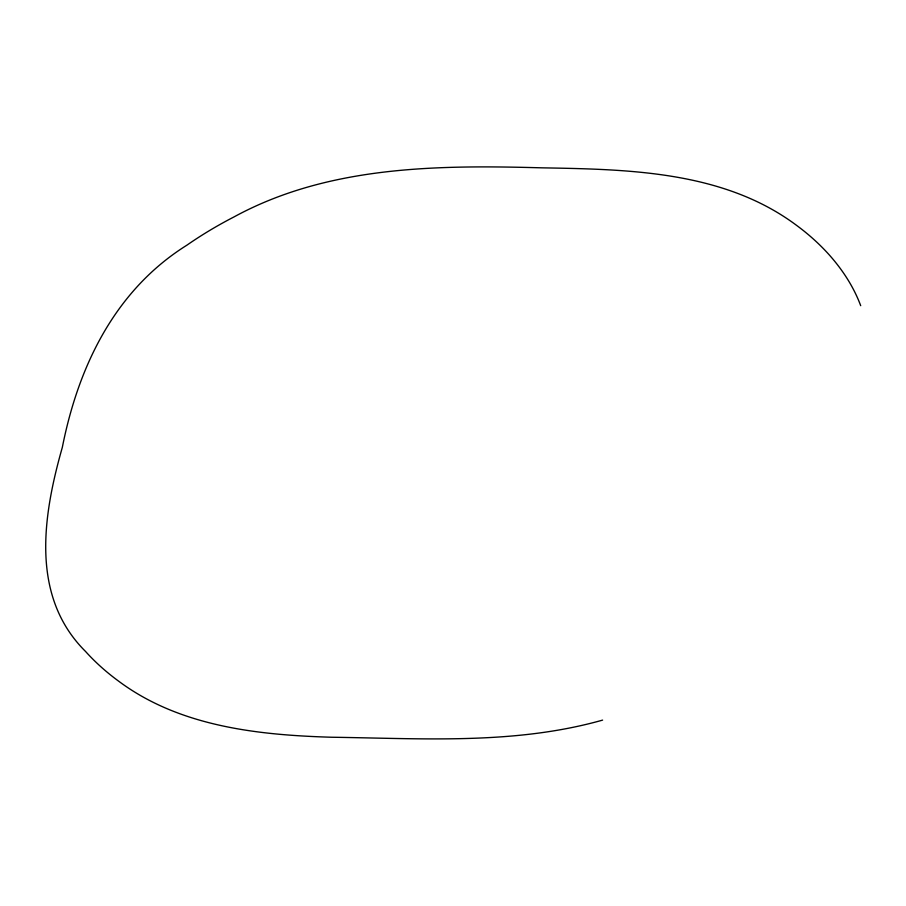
<?xml version="1.0" encoding="UTF-8"?>
<svg xmlns="http://www.w3.org/2000/svg" width="906" height="906" viewBox="0 0 906 906"><rect width="100%" height="100%" fill="white"/><g stroke="black" fill="none" stroke-linecap="round" stroke-linejoin="round"><path stroke-width="1.36" d="M602.615 720.111C514.597 744.992 422.117 738.424 331.811 737.246C257.984 735.06 179.297 726.601 118.301 680.916A339.988 233.17 -12.2 0 1 85.594 651.516C29.875 596.216 43.069 515.174 62.344 447.292C78.312 366.568 114.858 290.237 186.851 245.209A339.988 233.17 -12.2 0 1 233.929 216.964C327.961 165.662 437.791 164.949 541.992 167.837C628.775 169.343 723.475 170.996 796.193 225.084A339.988 233.17 -12.2 0 1 828.888 254.484C842.353 269.535 853.633 286.704 860.7 305.684"/></g></svg>
